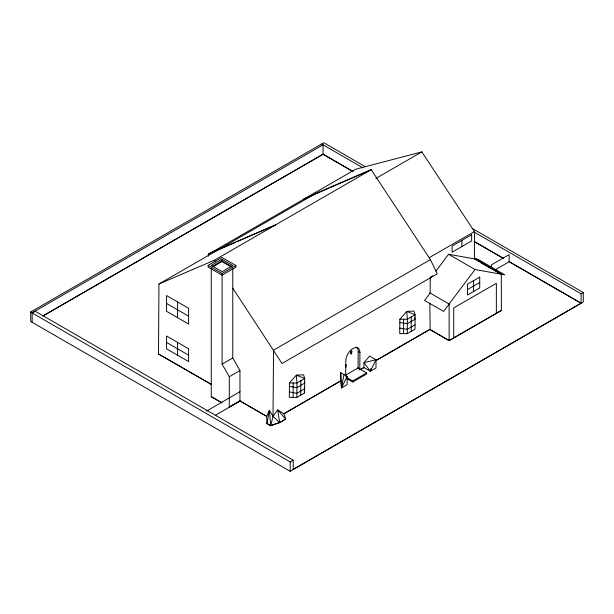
<?xml version="1.0" encoding="UTF-8"?>
<svg xmlns="http://www.w3.org/2000/svg" width="614" height="614" viewBox="0 0 614 614"><rect width="100%" height="100%" fill="white"/><g stroke="black" fill="none" stroke-linecap="round" stroke-linejoin="round"><path stroke-width="0.92" d="M211.216 384.418L158.512 353.994L158.949 283.99L315.796 193.441L371.224 169.679L430.399 259.607L437.275 273.836L282.018 363.473L232.775 288.189M208.307 256.199L208.315 254.288L355.652 169.226L421.833 151.904L474.445 231.578L474.445 258.878L500.894 274.159L504.777 274.857L478.298 259.568L474.875 258.632L501.331 273.905L501.331 310.546L449.141 340.678L429.823 329.518L375.484 360.894M229.291 407.005L239.959 400.85L266.645 416.254L266.952 423.56L270.713 425.732L273.007 416.315L273.552 350.164L430.399 259.607M289.447 382.959L289.332 397.373L296.838 397.411L304.59 392.929L304.713 378.523L303.554 374.816L296.37 375.139L289.447 382.959L296.961 382.998L304.713 378.523L296.37 375.139L296.961 382.998L296.838 397.411M293.085 397.388L293.208 382.982M300.714 395.17L300.837 380.757M345.674 376.29L345.797 360.725A9.993 5.71 -59.5 0 1 352.927 348.529A9.993 5.71 -59.5 0 1 359.927 352.566L359.789 369.045M345.866 367.548L345.889 364.401M356.174 347.002A9.993 5.71 -59.5 0 1 358.2 351.546L358.054 368.945L358.054 367.947L366.704 372.936L366.704 373.934L352.705 382.015L346.419 378.385M399.86 319.219L399.737 333.632L407.251 333.663L415.003 329.188L415.118 314.775L413.966 311.075L406.783 311.398L399.86 319.219L407.366 319.249L415.118 314.775L406.783 311.398L407.366 319.249L407.251 333.663M403.498 333.648L403.613 319.234M430.26 276.807L430.13 293.055L424.573 300.453L443.592 311.428L475.021 269.531L500.894 274.159M347.14 376.42L341.514 387.91L340.724 380.557L340.724 372.713L347.14 376.42L347.14 384.663L341.514 387.91L343.932 374.571M370.848 368.584L370.365 371.255L363.956 367.556L359.781 369.958M208.123 265.409L221.923 257.443L235.906 265.517L235.906 267.174L222.107 275.149L208.123 267.075L208.123 265.409L222.107 273.483L222.107 364.148L229.291 376.712L229.291 407.174L239.959 401.011L266.645 416.422L269.416 410.329L273.007 416.315L279.677 422.685L285.733 419.024L279.677 422.524L270.713 425.563L266.952 423.56L269.416 410.329L270.713 425.732L279.677 422.524M345.413 365.407L346.127 365.238L345.39 366.121M273.007 416.315L277.689 409.868L283.921 413.759L340.716 380.972M430.161 278.794L432.463 275.724M435.917 271.127L448.565 254.257L478.298 259.568M345.367 365.767L345.398 364.793M206.473 411.15L239.959 391.694M215.46 415.248L239.959 401.011L239.959 370.549L232.775 357.985L232.775 268.771M472.212 228.416L583.3 292.548L583.3 302.042L290.192 471.268L30.7 321.452L30.7 311.958L323.808 142.732L365.261 166.67M30.7 311.958L32.143 312.795L323.056 144.835L323.056 154.321L43.464 315.742M42.635 316.056L323.056 154.152L352.966 171.421M158.949 283.99L214.378 260.229L371.224 169.679L303.892 199.105L306.655 198.383M221.923 259.246L211.254 265.409L222.107 271.672L232.775 265.517L221.923 259.246L221.923 261.579L231.225 266.952M212.076 266.599L221.923 260.912L232 266.729M212.897 266.791L221.923 261.579M375.829 178.467L421.833 151.904M222.107 273.483L235.906 265.517M222.107 364.148L232.775 357.985M429.263 257.665L474.445 231.578M229.291 376.712L239.959 370.549M501.331 273.905L481.583 262.999L482.013 262.754M495.414 269.684L509.144 261.756L581.105 303.308L581.105 293.814L474.069 232.023M467.469 289.578L479.726 282.509M415.041 324.867L407.289 329.342L399.783 328.106M345.705 375.077L358.054 367.947M283.921 413.759L340.716 380.803M359.781 369.797L363.956 367.556L363.964 362.628L369.582 356.059L375.991 359.758L375.991 368.009L370.365 371.255L363.964 362.628L375.991 359.758L370.365 371.255L370.265 369.352M375.484 360.733L429.823 329.357L449.141 340.509L501.331 310.377M346.419 377.387L352.705 381.018L366.704 372.936M581.105 293.814L583.3 292.548M293.216 460.193L35.167 311.214L32.143 312.956L290.192 461.943L293.216 460.193L293.216 469.518M293.216 469.349L581.105 303.139L509.144 261.587M303.892 199.105L315.796 193.441M235.423 242.438L208.315 254.288L220.219 248.616L275.648 224.854L237.173 241.67M399.829 322.58L407.335 323.655L415.087 319.18L414.703 317.599M289.417 386.444L296.923 387.618L304.674 383.144L304.291 381.532M289.378 391.909L296.877 393.313L304.628 388.839L304.245 387.15M481.583 262.999L489.511 267.082M321.621 143.998L362.889 167.829M474.254 241.448L503.326 258.233M323.056 154.321L352.966 171.59M474.254 241.609L503.326 258.402M448.565 254.257L475.021 269.531M429.823 292.878L449.141 304.037L449.141 340.678M166.555 303.446L188.605 316.179M166.555 342.435L188.605 355.168M211.216 384.257L158.512 353.994M211.254 396.59L221.915 402.746M221.915 402.914L211.254 396.759L211.254 268.694M358.2 351.546L359.927 352.566M214.378 260.229L215.384 261.764M283.921 413.59L285.733 419.193L277.689 409.868L279.677 422.685M304.206 391.701L304.59 392.929M340.724 372.713L341.514 387.91M509.144 261.756L509.144 254.618L491.377 264.872L491.377 267.55M496.35 313.424L496.35 283.292L453.715 307.906L453.715 338.03M473.594 280.636L473.594 291.45M461.874 240.435L461.874 246.575M430.13 329.695L429.823 303.17M411.242 317.016L411.242 331.499M352.705 381.018L352.705 382.015M290.192 461.943L290.192 471.268M177.576 301.942L177.576 317.684M177.576 342.397L177.576 355.214M32.143 312.795L32.143 322.281M350.786 353.28C351.331 354.877 352.006 351.323 350.786 353.28M471.636 234.794L452.111 246.076L452.111 252.216L471.636 240.934L471.636 234.794M479.726 277.098L467.469 284.175L467.469 294.989L479.726 287.92L479.726 277.098M188.605 308.312L166.555 295.572L166.555 311.313L188.605 324.054L188.605 308.312M188.605 348.76L166.555 336.027L166.555 348.844L188.605 361.577L188.605 348.76M351.331 352.566A1.021 0.583 -59.5 0 0 351.822 350.97A1.021 0.583 -59.5 0 0 350.586 351.868A1.021 0.583 -59.5 0 0 351.331 352.566M351.185 353.871A0.814 0.468 -59.5 0 0 351.692 352.589A0.814 0.468 -59.5 0 0 350.694 353.165A0.814 0.468 -59.5 0 0 351.185 353.871"/></g></svg>
